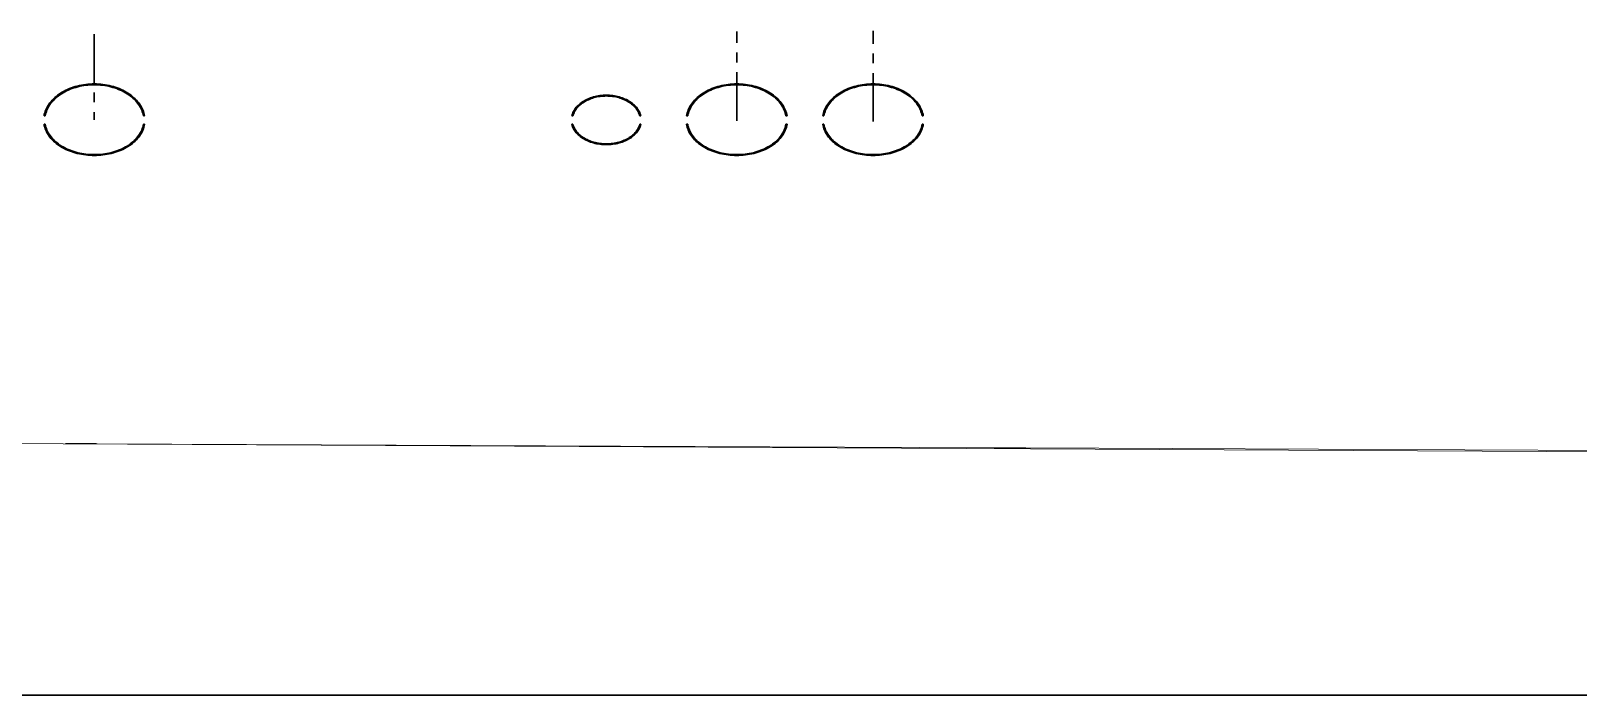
# Model space of a CAD drawing. Header units: millimetres. Extents: x -379292 to 1221486, y 92049 to 447512.
# Drawn here: x -117360.2 to -116962.9, y 275452.5 to 275623.1 of the extents above; entities that cross this region are included whole.
import ezdxf

# ---------------------------------------------------------------- set-up
doc = ezdxf.new("R2010")
doc.units = ezdxf.units.MM
doc.linetypes.add('CENTER', pattern=[2, 1.25, -0.25, 0.25, -0.25])
for name, color, linetype, lineweight in [('_Systemair', 3, 'Continuous', 30), ('_Systemair Ventilation Equipments', 7, 'Continuous', 30), ('Aironn-DEF', 7, 'Continuous', 0), ('Aironn-THF', 7, 'Continuous', 0)]:
    doc.layers.add(name, color=color, linetype=linetype, lineweight=lineweight)
doc.layers.add('AIRONN ZONLAMA', color=4, linetype='Continuous')

# ---------------------------------------------------------------- blocks, each defined once
blk = doc.blocks.new('AXC 1000 L')
at = {"layer": '_Systemair Ventilation Equipments', "color": 2, "linetype": 'CENTER'}
for p, q in [((10022.364, 3644.543), (10022.364, 3646.874)), ((10025.864, 3644.567), (10025.864, 3646.863)), ((10042.364, 3646.79), (10042.364, 3644.592))]:
    blk.add_line(p, q, dxfattribs=at)
at = {"layer": '_Systemair Ventilation Equipments', "color": 7, "linetype": 'Continuous'}
for p, q in [((10021.313, 3645.127), (10021.347, 3645.159)), ((10021.347, 3645.159), (10021.383, 3645.19)), ((10021.406, 3645.177), (10021.372, 3645.147)), ((10021.383, 3645.19), (10021.42, 3645.22)), ((10021.443, 3645.206), (10021.406, 3645.177)), ((10021.42, 3645.22), (10021.459, 3645.248)), ((10021.481, 3645.234), (10021.443, 3645.206)), ((10021.459, 3645.248), (10021.5, 3645.276)), ((10021.521, 3645.26), (10021.481, 3645.234)), ((10021.5, 3645.276), (10021.542, 3645.301)), ((10021.562, 3645.286), (10021.521, 3645.26)), ((10021.542, 3645.301), (10021.585, 3645.326)), ((10021.605, 3645.31), (10021.562, 3645.286)), ((10021.585, 3645.326), (10021.631, 3645.35)), ((10021.649, 3645.332), (10021.605, 3645.31)), ((10021.631, 3645.35), (10021.678, 3645.372)), ((10021.694, 3645.353), (10021.649, 3645.332)), ((10021.678, 3645.372), (10021.726, 3645.392)), ((10021.741, 3645.373), (10021.694, 3645.353)), ((10021.726, 3645.392), (10021.775, 3645.411)), ((10021.788, 3645.392), (10021.741, 3645.373)), ((10021.775, 3645.411), (10021.825, 3645.429)), ((10021.837, 3645.409), (10021.788, 3645.392)), ((10021.825, 3645.429), (10021.875, 3645.444)), ((10021.887, 3645.424), (10021.837, 3645.409)), ((10021.875, 3645.444), (10021.927, 3645.459)), ((10021.938, 3645.438), (10021.887, 3645.424)), ((10021.927, 3645.459), (10021.98, 3645.471)), ((10021.99, 3645.451), (10021.938, 3645.438)), ((10021.98, 3645.471), (10022.033, 3645.482)), ((10022.042, 3645.462), (10021.99, 3645.451)), ((10022.033, 3645.482), (10022.087, 3645.492)), ((10022.095, 3645.471), (10022.042, 3645.462)), ((10022.087, 3645.492), (10022.142, 3645.5)), ((10022.148, 3645.478), (10022.095, 3645.471)), ((10022.142, 3645.5), (10022.197, 3645.506)), ((10022.202, 3645.484), (10022.148, 3645.478)), ((10022.197, 3645.506), (10022.253, 3645.51)), ((10022.256, 3645.488), (10022.202, 3645.484)), ((10022.253, 3645.51), (10022.308, 3645.513)), ((10022.31, 3645.491), (10022.256, 3645.488)), ((10022.308, 3645.513), (10022.364, 3645.513)), ((10022.364, 3645.492), (10022.31, 3645.491)), ((10022.364, 3645.513), (10022.419, 3645.513)), ((10022.418, 3645.491), (10022.364, 3645.492)), ((10022.472, 3645.488), (10022.418, 3645.491)), ((10022.419, 3645.513), (10022.475, 3645.51)), ((10022.527, 3645.484), (10022.472, 3645.488)), ((10022.475, 3645.51), (10022.53, 3645.506)), ((10022.58, 3645.478), (10022.527, 3645.484)), ((10022.53, 3645.506), (10022.585, 3645.5)), ((10022.634, 3645.471), (10022.58, 3645.478)), ((10022.585, 3645.5), (10022.64, 3645.492)), ((10022.687, 3645.461), (10022.634, 3645.471)), ((10022.64, 3645.492), (10022.694, 3645.483)), ((10022.739, 3645.451), (10022.687, 3645.461)), ((10022.694, 3645.483), (10022.748, 3645.471)), ((10022.79, 3645.438), (10022.739, 3645.451)), ((10022.748, 3645.471), (10022.8, 3645.459)), ((10022.841, 3645.424), (10022.79, 3645.438)), ((10022.8, 3645.459), (10022.852, 3645.444)), ((10022.89, 3645.409), (10022.841, 3645.424)), ((10022.852, 3645.444), (10022.904, 3645.428)), ((10022.939, 3645.392), (10022.89, 3645.409)), ((10022.904, 3645.428), (10022.954, 3645.411)), ((10022.987, 3645.374), (10022.939, 3645.392)), ((10022.954, 3645.411), (10023.003, 3645.392)), ((10023.034, 3645.354), (10022.987, 3645.374)), ((10023.003, 3645.392), (10023.051, 3645.371)), ((10023.079, 3645.332), (10023.034, 3645.354)), ((10023.051, 3645.371), (10023.097, 3645.35)), ((10023.123, 3645.309), (10023.079, 3645.332)), ((10023.097, 3645.35), (10023.142, 3645.326)), ((10023.166, 3645.285), (10023.123, 3645.309)), ((10023.142, 3645.326), (10023.186, 3645.302)), ((10023.207, 3645.26), (10023.166, 3645.285)), ((10023.186, 3645.302), (10023.228, 3645.276)), ((10023.247, 3645.234), (10023.207, 3645.26)), ((10023.228, 3645.276), (10023.269, 3645.248)), ((10023.285, 3645.206), (10023.247, 3645.234)), ((10023.269, 3645.248), (10023.308, 3645.22)), ((10023.321, 3645.177), (10023.285, 3645.206)), ((10023.308, 3645.22), (10023.345, 3645.19)), ((10023.356, 3645.147), (10023.321, 3645.177)), ((10023.345, 3645.19), (10023.381, 3645.16)), ((10023.381, 3645.16), (10023.414, 3645.128)), ((10024.813, 3645.127), (10024.847, 3645.159)), ((10024.847, 3645.159), (10024.883, 3645.19)), ((10024.906, 3645.177), (10024.872, 3645.147)), ((10024.883, 3645.19), (10024.92, 3645.22)), ((10024.943, 3645.206), (10024.906, 3645.177)), ((10024.92, 3645.22), (10024.959, 3645.248)), ((10024.981, 3645.234), (10024.943, 3645.206)), ((10024.959, 3645.248), (10025, 3645.276)), ((10025.021, 3645.26), (10024.981, 3645.234)), ((10025, 3645.276), (10025.042, 3645.301)), ((10025.062, 3645.286), (10025.021, 3645.26)), ((10025.042, 3645.301), (10025.085, 3645.326)), ((10025.105, 3645.31), (10025.062, 3645.286)), ((10025.085, 3645.326), (10025.131, 3645.35)), ((10025.149, 3645.332), (10025.105, 3645.31)), ((10025.131, 3645.35), (10025.178, 3645.372)), ((10025.194, 3645.353), (10025.149, 3645.332)), ((10025.178, 3645.372), (10025.226, 3645.392)), ((10025.241, 3645.373), (10025.194, 3645.353)), ((10025.226, 3645.392), (10025.275, 3645.411)), ((10025.288, 3645.392), (10025.241, 3645.373)), ((10025.275, 3645.411), (10025.325, 3645.429)), ((10025.337, 3645.409), (10025.288, 3645.392)), ((10025.325, 3645.429), (10025.375, 3645.444)), ((10025.387, 3645.424), (10025.337, 3645.409)), ((10025.375, 3645.444), (10025.427, 3645.459)), ((10025.438, 3645.438), (10025.387, 3645.424)), ((10025.427, 3645.459), (10025.48, 3645.471)), ((10025.49, 3645.451), (10025.438, 3645.438)), ((10025.48, 3645.471), (10025.533, 3645.482)), ((10025.542, 3645.462), (10025.49, 3645.451)), ((10025.533, 3645.482), (10025.587, 3645.492)), ((10025.595, 3645.471), (10025.542, 3645.462)), ((10025.587, 3645.492), (10025.642, 3645.5)), ((10025.648, 3645.478), (10025.595, 3645.471)), ((10025.642, 3645.5), (10025.697, 3645.506)), ((10025.702, 3645.484), (10025.648, 3645.478)), ((10025.697, 3645.506), (10025.753, 3645.51)), ((10025.756, 3645.488), (10025.702, 3645.484)), ((10025.753, 3645.51), (10025.808, 3645.513)), ((10025.81, 3645.491), (10025.756, 3645.488)), ((10025.808, 3645.513), (10025.864, 3645.513)), ((10025.864, 3645.492), (10025.81, 3645.491)), ((10025.864, 3645.513), (10025.919, 3645.513)), ((10025.918, 3645.491), (10025.864, 3645.492)), ((10025.972, 3645.488), (10025.918, 3645.491)), ((10025.919, 3645.513), (10025.975, 3645.51)), ((10026.027, 3645.484), (10025.972, 3645.488)), ((10025.975, 3645.51), (10026.03, 3645.506)), ((10026.08, 3645.478), (10026.027, 3645.484)), ((10026.03, 3645.506), (10026.085, 3645.5)), ((10026.134, 3645.471), (10026.08, 3645.478)), ((10026.085, 3645.5), (10026.14, 3645.492)), ((10026.187, 3645.461), (10026.134, 3645.471)), ((10026.14, 3645.492), (10026.194, 3645.483)), ((10026.239, 3645.451), (10026.187, 3645.461)), ((10026.194, 3645.483), (10026.248, 3645.471)), ((10026.29, 3645.438), (10026.239, 3645.451)), ((10026.248, 3645.471), (10026.3, 3645.459)), ((10026.341, 3645.424), (10026.29, 3645.438)), ((10026.3, 3645.459), (10026.352, 3645.444)), ((10026.39, 3645.409), (10026.341, 3645.424)), ((10026.352, 3645.444), (10026.404, 3645.428)), ((10026.439, 3645.392), (10026.39, 3645.409)), ((10026.404, 3645.428), (10026.454, 3645.411)), ((10026.487, 3645.374), (10026.439, 3645.392)), ((10026.454, 3645.411), (10026.503, 3645.392)), ((10026.534, 3645.354), (10026.487, 3645.374)), ((10026.503, 3645.392), (10026.551, 3645.371)), ((10026.579, 3645.332), (10026.534, 3645.354)), ((10026.551, 3645.371), (10026.597, 3645.35)), ((10026.623, 3645.309), (10026.579, 3645.332)), ((10026.597, 3645.35), (10026.642, 3645.326)), ((10026.666, 3645.285), (10026.623, 3645.309)), ((10026.642, 3645.326), (10026.686, 3645.302)), ((10026.707, 3645.26), (10026.666, 3645.285)), ((10026.686, 3645.302), (10026.728, 3645.276)), ((10026.747, 3645.234), (10026.707, 3645.26)), ((10026.728, 3645.276), (10026.769, 3645.248)), ((10026.785, 3645.206), (10026.747, 3645.234)), ((10026.769, 3645.248), (10026.808, 3645.22)), ((10026.821, 3645.177), (10026.785, 3645.206)), ((10026.808, 3645.22), (10026.845, 3645.19)), ((10026.856, 3645.147), (10026.821, 3645.177)), ((10026.845, 3645.19), (10026.881, 3645.16)), ((10026.881, 3645.16), (10026.914, 3645.128)), ((10028.771, 3645.141), (10028.808, 3645.155)), ((10028.808, 3645.155), (10028.846, 3645.168)), ((10028.846, 3645.168), (10028.885, 3645.18)), ((10028.896, 3645.16), (10028.858, 3645.148)), ((10028.885, 3645.18), (10028.924, 3645.19)), ((10028.934, 3645.17), (10028.896, 3645.16)), ((10028.924, 3645.19), (10028.964, 3645.199)), ((10028.973, 3645.178), (10028.934, 3645.17)), ((10028.964, 3645.199), (10029.005, 3645.207)), ((10029.013, 3645.186), (10028.973, 3645.178)), ((10029.005, 3645.207), (10029.046, 3645.213)), ((10029.052, 3645.192), (10029.013, 3645.186)), ((10029.046, 3645.213), (10029.088, 3645.218)), ((10029.092, 3645.197), (10029.052, 3645.192)), ((10029.088, 3645.218), (10029.13, 3645.222)), ((10029.133, 3645.2), (10029.092, 3645.197)), ((10029.13, 3645.222), (10029.172, 3645.224)), ((10029.173, 3645.202), (10029.133, 3645.2)), ((10029.172, 3645.224), (10029.214, 3645.224)), ((10029.214, 3645.203), (10029.173, 3645.202)), ((10029.214, 3645.224), (10029.256, 3645.224)), ((10029.255, 3645.202), (10029.214, 3645.203)), ((10029.295, 3645.2), (10029.255, 3645.202)), ((10029.256, 3645.224), (10029.298, 3645.222)), ((10029.336, 3645.197), (10029.295, 3645.2)), ((10029.298, 3645.222), (10029.34, 3645.218)), ((10029.376, 3645.192), (10029.336, 3645.197)), ((10029.34, 3645.218), (10029.382, 3645.213)), ((10029.416, 3645.186), (10029.376, 3645.192)), ((10029.382, 3645.213), (10029.423, 3645.207)), ((10029.455, 3645.178), (10029.416, 3645.186)), ((10029.423, 3645.207), (10029.464, 3645.199)), ((10029.494, 3645.17), (10029.455, 3645.178)), ((10029.464, 3645.199), (10029.504, 3645.19)), ((10029.532, 3645.16), (10029.494, 3645.17)), ((10029.504, 3645.19), (10029.544, 3645.179)), ((10029.569, 3645.148), (10029.532, 3645.16)), ((10029.544, 3645.179), (10029.583, 3645.168)), ((10029.583, 3645.168), (10029.621, 3645.154)), ((10029.621, 3645.154), (10029.658, 3645.14)), ((10041.313, 3645.127), (10041.347, 3645.159)), ((10041.347, 3645.159), (10041.383, 3645.19)), ((10041.406, 3645.177), (10041.372, 3645.147)), ((10041.383, 3645.19), (10041.42, 3645.22)), ((10041.443, 3645.206), (10041.406, 3645.177)), ((10041.42, 3645.22), (10041.459, 3645.248)), ((10041.481, 3645.234), (10041.443, 3645.206)), ((10041.459, 3645.248), (10041.5, 3645.276)), ((10041.521, 3645.26), (10041.481, 3645.234)), ((10041.5, 3645.276), (10041.542, 3645.301)), ((10041.562, 3645.286), (10041.521, 3645.26)), ((10041.542, 3645.301), (10041.585, 3645.326)), ((10041.605, 3645.31), (10041.562, 3645.286)), ((10041.585, 3645.326), (10041.631, 3645.35)), ((10041.649, 3645.332), (10041.605, 3645.31)), ((10041.631, 3645.35), (10041.678, 3645.372)), ((10041.694, 3645.353), (10041.649, 3645.332)), ((10041.678, 3645.372), (10041.726, 3645.392)), ((10041.741, 3645.373), (10041.694, 3645.353)), ((10041.726, 3645.392), (10041.775, 3645.411)), ((10041.788, 3645.392), (10041.741, 3645.373)), ((10041.775, 3645.411), (10041.825, 3645.429)), ((10041.837, 3645.409), (10041.788, 3645.392)), ((10041.825, 3645.429), (10041.875, 3645.444)), ((10041.887, 3645.424), (10041.837, 3645.409)), ((10041.875, 3645.444), (10041.927, 3645.459)), ((10041.938, 3645.438), (10041.887, 3645.424)), ((10041.927, 3645.459), (10041.98, 3645.471)), ((10041.99, 3645.451), (10041.938, 3645.438)), ((10041.98, 3645.471), (10042.033, 3645.482)), ((10042.042, 3645.462), (10041.99, 3645.451)), ((10042.033, 3645.482), (10042.087, 3645.492)), ((10042.095, 3645.471), (10042.042, 3645.462)), ((10042.087, 3645.492), (10042.142, 3645.5)), ((10042.148, 3645.478), (10042.095, 3645.471)), ((10042.142, 3645.5), (10042.197, 3645.506)), ((10042.202, 3645.484), (10042.148, 3645.478)), ((10042.197, 3645.506), (10042.253, 3645.51)), ((10042.256, 3645.488), (10042.202, 3645.484)), ((10042.253, 3645.51), (10042.308, 3645.513)), ((10042.31, 3645.491), (10042.256, 3645.488)), ((10042.308, 3645.513), (10042.364, 3645.513)), ((10042.364, 3645.492), (10042.31, 3645.491)), ((10042.364, 3645.513), (10042.419, 3645.513)), ((10042.418, 3645.491), (10042.364, 3645.492)), ((10042.472, 3645.488), (10042.418, 3645.491)), ((10042.419, 3645.513), (10042.475, 3645.51)), ((10042.527, 3645.484), (10042.472, 3645.488)), ((10042.475, 3645.51), (10042.53, 3645.506)), ((10042.58, 3645.478), (10042.527, 3645.484)), ((10042.53, 3645.506), (10042.585, 3645.5)), ((10042.634, 3645.471), (10042.58, 3645.478)), ((10042.585, 3645.5), (10042.64, 3645.492)), ((10042.687, 3645.461), (10042.634, 3645.471)), ((10042.64, 3645.492), (10042.694, 3645.483)), ((10042.739, 3645.451), (10042.687, 3645.461)), ((10042.694, 3645.483), (10042.748, 3645.471)), ((10042.79, 3645.438), (10042.739, 3645.451)), ((10042.748, 3645.471), (10042.8, 3645.459)), ((10042.841, 3645.424), (10042.79, 3645.438)), ((10042.8, 3645.459), (10042.852, 3645.444)), ((10042.89, 3645.409), (10042.841, 3645.424)), ((10042.852, 3645.444), (10042.904, 3645.428)), ((10042.939, 3645.392), (10042.89, 3645.409)), ((10042.904, 3645.428), (10042.954, 3645.411)), ((10042.987, 3645.374), (10042.939, 3645.392)), ((10042.954, 3645.411), (10043.003, 3645.392)), ((10043.034, 3645.354), (10042.987, 3645.374)), ((10043.003, 3645.392), (10043.051, 3645.371)), ((10043.079, 3645.332), (10043.034, 3645.354)), ((10043.051, 3645.371), (10043.097, 3645.35)), ((10043.123, 3645.309), (10043.079, 3645.332)), ((10043.097, 3645.35), (10043.142, 3645.326)), ((10043.166, 3645.285), (10043.123, 3645.309)), ((10043.142, 3645.326), (10043.186, 3645.302)), ((10043.207, 3645.26), (10043.166, 3645.285)), ((10043.186, 3645.302), (10043.228, 3645.276)), ((10043.247, 3645.234), (10043.207, 3645.26)), ((10043.228, 3645.276), (10043.269, 3645.248)), ((10043.285, 3645.206), (10043.247, 3645.234)), ((10043.269, 3645.248), (10043.308, 3645.22)), ((10043.321, 3645.177), (10043.285, 3645.206)), ((10043.308, 3645.22), (10043.345, 3645.19)), ((10043.356, 3645.147), (10043.321, 3645.177)), ((10043.345, 3645.19), (10043.381, 3645.16)), ((10043.381, 3645.16), (10043.414, 3645.128)), ((10021.08, 3644.728), (10021.09, 3644.767)), ((10021.09, 3644.767), (10021.102, 3644.805)), ((10021.102, 3644.805), (10021.117, 3644.843)), ((10021.103, 3644.806), (10021.103, 3644.689)), ((10021.12, 3644.765), (10021.11, 3644.727)), ((10021.117, 3644.843), (10021.134, 3644.881)), ((10021.133, 3644.803), (10021.12, 3644.765)), ((10021.147, 3644.84), (10021.133, 3644.803)), ((10021.134, 3644.881), (10021.153, 3644.919)), ((10021.164, 3644.877), (10021.147, 3644.84)), ((10021.153, 3644.919), (10021.174, 3644.955)), ((10021.182, 3644.913), (10021.164, 3644.877)), ((10021.174, 3644.955), (10021.198, 3644.991)), ((10021.203, 3644.949), (10021.182, 3644.913)), ((10021.198, 3644.991), (10021.223, 3645.026)), ((10021.227, 3644.984), (10021.203, 3644.949)), ((10021.223, 3645.026), (10021.251, 3645.061)), ((10021.252, 3645.019), (10021.227, 3644.984)), ((10021.251, 3645.061), (10021.281, 3645.095)), ((10021.279, 3645.052), (10021.252, 3645.019)), ((10021.308, 3645.085), (10021.279, 3645.052)), ((10021.281, 3645.095), (10021.313, 3645.127)), ((10021.339, 3645.117), (10021.308, 3645.085)), ((10021.372, 3645.147), (10021.339, 3645.117)), ((10023.389, 3645.116), (10023.356, 3645.147)), ((10023.421, 3645.084), (10023.389, 3645.116)), ((10023.414, 3645.128), (10023.446, 3645.096)), ((10023.45, 3645.051), (10023.421, 3645.084)), ((10023.446, 3645.096), (10023.476, 3645.062)), ((10023.477, 3645.018), (10023.45, 3645.051)), ((10023.476, 3645.062), (10023.503, 3645.028)), ((10023.502, 3644.983), (10023.477, 3645.018)), ((10023.525, 3644.948), (10023.502, 3644.983)), ((10023.503, 3645.028), (10023.529, 3644.992)), ((10023.546, 3644.913), (10023.525, 3644.948)), ((10023.529, 3644.992), (10023.553, 3644.956)), ((10023.565, 3644.876), (10023.546, 3644.913)), ((10023.553, 3644.956), (10023.574, 3644.919)), ((10023.581, 3644.839), (10023.565, 3644.876)), ((10023.574, 3644.919), (10023.594, 3644.882)), ((10023.596, 3644.802), (10023.581, 3644.839)), ((10023.594, 3644.882), (10023.611, 3644.844)), ((10023.608, 3644.765), (10023.596, 3644.802)), ((10023.617, 3644.727), (10023.608, 3644.765)), ((10023.611, 3644.844), (10023.625, 3644.806)), ((10023.625, 3644.689), (10023.625, 3644.806)), ((10023.625, 3644.806), (10023.638, 3644.767)), ((10023.638, 3644.767), (10023.648, 3644.728)), ((10024.58, 3644.728), (10024.59, 3644.767)), ((10024.59, 3644.767), (10024.602, 3644.805)), ((10024.602, 3644.805), (10024.617, 3644.843)), ((10024.603, 3644.806), (10024.603, 3644.689)), ((10024.62, 3644.765), (10024.61, 3644.727)), ((10024.617, 3644.843), (10024.634, 3644.881)), ((10024.633, 3644.803), (10024.62, 3644.765)), ((10024.647, 3644.84), (10024.633, 3644.803)), ((10024.634, 3644.881), (10024.653, 3644.919)), ((10024.664, 3644.877), (10024.647, 3644.84)), ((10024.653, 3644.919), (10024.674, 3644.955)), ((10024.682, 3644.913), (10024.664, 3644.877)), ((10024.674, 3644.955), (10024.698, 3644.991)), ((10024.703, 3644.949), (10024.682, 3644.913)), ((10024.698, 3644.991), (10024.723, 3645.026)), ((10024.727, 3644.984), (10024.703, 3644.949)), ((10024.723, 3645.026), (10024.751, 3645.061)), ((10024.752, 3645.019), (10024.727, 3644.984)), ((10024.751, 3645.061), (10024.781, 3645.095)), ((10024.779, 3645.052), (10024.752, 3645.019)), ((10024.808, 3645.085), (10024.779, 3645.052)), ((10024.781, 3645.095), (10024.813, 3645.127)), ((10024.839, 3645.117), (10024.808, 3645.085)), ((10024.872, 3645.147), (10024.839, 3645.117)), ((10026.889, 3645.116), (10026.856, 3645.147)), ((10026.921, 3645.084), (10026.889, 3645.116)), ((10026.914, 3645.128), (10026.946, 3645.096)), ((10026.95, 3645.051), (10026.921, 3645.084)), ((10026.946, 3645.096), (10026.976, 3645.062)), ((10026.977, 3645.018), (10026.95, 3645.051)), ((10026.976, 3645.062), (10027.003, 3645.028)), ((10027.002, 3644.983), (10026.977, 3645.018)), ((10027.025, 3644.948), (10027.002, 3644.983)), ((10027.003, 3645.028), (10027.029, 3644.992)), ((10027.046, 3644.913), (10027.025, 3644.948)), ((10027.029, 3644.992), (10027.053, 3644.956)), ((10027.065, 3644.876), (10027.046, 3644.913)), ((10027.053, 3644.956), (10027.074, 3644.919)), ((10027.081, 3644.839), (10027.065, 3644.876)), ((10027.074, 3644.919), (10027.094, 3644.882)), ((10027.096, 3644.802), (10027.081, 3644.839)), ((10027.094, 3644.882), (10027.111, 3644.844)), ((10027.108, 3644.765), (10027.096, 3644.802)), ((10027.117, 3644.727), (10027.108, 3644.765)), ((10027.111, 3644.844), (10027.125, 3644.806)), ((10027.125, 3644.689), (10027.125, 3644.806)), ((10027.125, 3644.806), (10027.138, 3644.767)), ((10027.138, 3644.767), (10027.148, 3644.728)), ((10028.344, 3644.747), (10028.356, 3644.776)), ((10028.356, 3644.776), (10028.37, 3644.804)), ((10028.357, 3644.777), (10028.357, 3644.689)), ((10028.37, 3644.804), (10028.385, 3644.832)), ((10028.386, 3644.773), (10028.375, 3644.745)), ((10028.385, 3644.832), (10028.403, 3644.859)), ((10028.4, 3644.8), (10028.386, 3644.773)), ((10028.415, 3644.827), (10028.4, 3644.8)), ((10028.403, 3644.859), (10028.422, 3644.886)), ((10028.432, 3644.853), (10028.415, 3644.827)), ((10028.422, 3644.886), (10028.443, 3644.912)), ((10028.45, 3644.878), (10028.432, 3644.853)), ((10028.443, 3644.912), (10028.466, 3644.938)), ((10028.471, 3644.903), (10028.45, 3644.878)), ((10028.466, 3644.938), (10028.49, 3644.963)), ((10028.492, 3644.928), (10028.471, 3644.903)), ((10028.49, 3644.963), (10028.516, 3644.986)), ((10028.516, 3644.951), (10028.492, 3644.928)), ((10028.516, 3644.986), (10028.543, 3645.009)), ((10028.54, 3644.974), (10028.516, 3644.951)), ((10028.567, 3644.996), (10028.54, 3644.974)), ((10028.543, 3645.009), (10028.572, 3645.031)), ((10028.594, 3645.017), (10028.567, 3644.996)), ((10028.572, 3645.031), (10028.602, 3645.052)), ((10028.623, 3645.037), (10028.594, 3645.017)), ((10028.602, 3645.052), (10028.633, 3645.072)), ((10028.654, 3645.056), (10028.623, 3645.037)), ((10028.633, 3645.072), (10028.666, 3645.091)), ((10028.685, 3645.074), (10028.654, 3645.056)), ((10028.666, 3645.091), (10028.7, 3645.109)), ((10028.718, 3645.091), (10028.685, 3645.074)), ((10028.7, 3645.109), (10028.735, 3645.125)), ((10028.751, 3645.107), (10028.718, 3645.091)), ((10028.735, 3645.125), (10028.771, 3645.141)), ((10028.786, 3645.122), (10028.751, 3645.107)), ((10028.822, 3645.136), (10028.786, 3645.122)), ((10028.858, 3645.148), (10028.822, 3645.136)), ((10029.605, 3645.136), (10029.569, 3645.148)), ((10029.641, 3645.122), (10029.605, 3645.136)), ((10029.675, 3645.108), (10029.641, 3645.122)), ((10029.658, 3645.14), (10029.694, 3645.125)), ((10029.709, 3645.092), (10029.675, 3645.108)), ((10029.694, 3645.125), (10029.729, 3645.108)), ((10029.742, 3645.075), (10029.709, 3645.092)), ((10029.729, 3645.108), (10029.762, 3645.09)), ((10029.774, 3645.056), (10029.742, 3645.075)), ((10029.762, 3645.09), (10029.795, 3645.072)), ((10029.804, 3645.037), (10029.774, 3645.056)), ((10029.795, 3645.072), (10029.827, 3645.051)), ((10029.833, 3645.017), (10029.804, 3645.037)), ((10029.827, 3645.051), (10029.857, 3645.03)), ((10029.86, 3644.996), (10029.833, 3645.017)), ((10029.857, 3645.03), (10029.885, 3645.009)), ((10029.887, 3644.974), (10029.86, 3644.996)), ((10029.885, 3645.009), (10029.913, 3644.986)), ((10029.912, 3644.952), (10029.887, 3644.974)), ((10029.935, 3644.928), (10029.912, 3644.952)), ((10029.913, 3644.986), (10029.938, 3644.962)), ((10029.957, 3644.903), (10029.935, 3644.928)), ((10029.938, 3644.962), (10029.962, 3644.938)), ((10029.978, 3644.878), (10029.957, 3644.903)), ((10029.962, 3644.938), (10029.985, 3644.912)), ((10029.996, 3644.853), (10029.978, 3644.878)), ((10029.985, 3644.912), (10030.006, 3644.886)), ((10030.013, 3644.826), (10029.996, 3644.853)), ((10030.006, 3644.886), (10030.025, 3644.86)), ((10030.028, 3644.8), (10030.013, 3644.826)), ((10030.025, 3644.86), (10030.042, 3644.832)), ((10030.042, 3644.772), (10030.028, 3644.8)), ((10030.042, 3644.832), (10030.058, 3644.804)), ((10030.053, 3644.745), (10030.042, 3644.772)), ((10030.058, 3644.804), (10030.071, 3644.776)), ((10030.071, 3644.689), (10030.071, 3644.777)), ((10030.071, 3644.776), (10030.083, 3644.747)), ((10041.08, 3644.728), (10041.09, 3644.767)), ((10041.09, 3644.767), (10041.102, 3644.805)), ((10041.102, 3644.805), (10041.117, 3644.843)), ((10041.103, 3644.806), (10041.103, 3644.689)), ((10041.12, 3644.765), (10041.11, 3644.727)), ((10041.117, 3644.843), (10041.134, 3644.881)), ((10041.133, 3644.803), (10041.12, 3644.765)), ((10041.147, 3644.84), (10041.133, 3644.803)), ((10041.134, 3644.881), (10041.153, 3644.919)), ((10041.164, 3644.877), (10041.147, 3644.84)), ((10041.153, 3644.919), (10041.174, 3644.955)), ((10041.182, 3644.913), (10041.164, 3644.877)), ((10041.174, 3644.955), (10041.198, 3644.991)), ((10041.203, 3644.949), (10041.182, 3644.913)), ((10041.198, 3644.991), (10041.223, 3645.026)), ((10041.227, 3644.984), (10041.203, 3644.949)), ((10041.223, 3645.026), (10041.251, 3645.061)), ((10041.252, 3645.019), (10041.227, 3644.984)), ((10041.251, 3645.061), (10041.281, 3645.095)), ((10041.279, 3645.052), (10041.252, 3645.019)), ((10041.308, 3645.085), (10041.279, 3645.052)), ((10041.281, 3645.095), (10041.313, 3645.127)), ((10041.339, 3645.117), (10041.308, 3645.085)), ((10041.372, 3645.147), (10041.339, 3645.117)), ((10043.389, 3645.116), (10043.356, 3645.147)), ((10043.421, 3645.084), (10043.389, 3645.116)), ((10043.414, 3645.128), (10043.446, 3645.096)), ((10043.45, 3645.051), (10043.421, 3645.084)), ((10043.446, 3645.096), (10043.476, 3645.062)), ((10043.477, 3645.018), (10043.45, 3645.051)), ((10043.476, 3645.062), (10043.503, 3645.028)), ((10043.502, 3644.983), (10043.477, 3645.018)), ((10043.525, 3644.948), (10043.502, 3644.983)), ((10043.503, 3645.028), (10043.529, 3644.992)), ((10043.546, 3644.913), (10043.525, 3644.948)), ((10043.529, 3644.992), (10043.553, 3644.956)), ((10043.565, 3644.876), (10043.546, 3644.913)), ((10043.553, 3644.956), (10043.574, 3644.919)), ((10043.581, 3644.839), (10043.565, 3644.876)), ((10043.574, 3644.919), (10043.594, 3644.882)), ((10043.596, 3644.802), (10043.581, 3644.839)), ((10043.594, 3644.882), (10043.611, 3644.844)), ((10043.608, 3644.765), (10043.596, 3644.802)), ((10043.617, 3644.727), (10043.608, 3644.765)), ((10043.611, 3644.844), (10043.625, 3644.806)), ((10043.625, 3644.689), (10043.625, 3644.806)), ((10043.625, 3644.806), (10043.638, 3644.767)), ((10043.638, 3644.767), (10043.648, 3644.728)), ((10021.073, 3644.689), (10021.08, 3644.728)), ((10021.103, 3644.689), (10021.073, 3644.689)), ((10021.073, 3644.476), (10021.103, 3644.476)), ((10021.08, 3644.437), (10021.073, 3644.476)), ((10021.09, 3644.398), (10021.08, 3644.437)), ((10021.103, 3644.36), (10021.09, 3644.398)), ((10021.11, 3644.727), (10021.103, 3644.689)), ((10021.103, 3644.476), (10021.11, 3644.439)), ((10021.117, 3644.323), (10021.103, 3644.36)), ((10021.11, 3644.439), (10021.12, 3644.401)), ((10021.12, 3644.401), (10021.132, 3644.364)), ((10021.132, 3644.364), (10021.147, 3644.327)), ((10023.581, 3644.326), (10023.595, 3644.363)), ((10023.595, 3644.363), (10023.607, 3644.4)), ((10023.607, 3644.4), (10023.617, 3644.438)), ((10023.625, 3644.361), (10023.611, 3644.323)), ((10023.625, 3644.689), (10023.617, 3644.727)), ((10023.617, 3644.438), (10023.625, 3644.476)), ((10023.655, 3644.689), (10023.625, 3644.689)), ((10023.625, 3644.476), (10023.655, 3644.476)), ((10023.638, 3644.399), (10023.625, 3644.361)), ((10023.648, 3644.438), (10023.638, 3644.399)), ((10023.648, 3644.728), (10023.655, 3644.689)), ((10023.655, 3644.476), (10023.648, 3644.438)), ((10024.573, 3644.689), (10024.58, 3644.728)), ((10024.603, 3644.689), (10024.573, 3644.689)), ((10024.573, 3644.476), (10024.603, 3644.476)), ((10024.58, 3644.437), (10024.573, 3644.476)), ((10024.59, 3644.398), (10024.58, 3644.437)), ((10024.603, 3644.36), (10024.59, 3644.398)), ((10024.61, 3644.727), (10024.603, 3644.689)), ((10024.603, 3644.476), (10024.61, 3644.439)), ((10024.617, 3644.323), (10024.603, 3644.36)), ((10024.61, 3644.439), (10024.62, 3644.401)), ((10024.62, 3644.401), (10024.632, 3644.364)), ((10024.632, 3644.364), (10024.647, 3644.327)), ((10027.081, 3644.326), (10027.095, 3644.363)), ((10027.095, 3644.363), (10027.107, 3644.4)), ((10027.107, 3644.4), (10027.117, 3644.438)), ((10027.125, 3644.361), (10027.111, 3644.323)), ((10027.125, 3644.689), (10027.117, 3644.727)), ((10027.117, 3644.438), (10027.125, 3644.476)), ((10027.155, 3644.689), (10027.125, 3644.689)), ((10027.125, 3644.476), (10027.155, 3644.476)), ((10027.138, 3644.399), (10027.125, 3644.361)), ((10027.148, 3644.438), (10027.138, 3644.399)), ((10027.148, 3644.728), (10027.155, 3644.689)), ((10027.155, 3644.476), (10027.148, 3644.438)), ((10028.327, 3644.689), (10028.335, 3644.718)), ((10028.357, 3644.689), (10028.327, 3644.689)), ((10028.327, 3644.476), (10028.357, 3644.476)), ((10028.335, 3644.447), (10028.327, 3644.476)), ((10028.335, 3644.718), (10028.344, 3644.747)), ((10028.345, 3644.418), (10028.335, 3644.447)), ((10028.356, 3644.39), (10028.345, 3644.418)), ((10028.37, 3644.362), (10028.356, 3644.39)), ((10028.365, 3644.717), (10028.357, 3644.689)), ((10028.357, 3644.476), (10028.365, 3644.448)), ((10028.375, 3644.745), (10028.365, 3644.717)), ((10028.365, 3644.448), (10028.375, 3644.421)), ((10028.386, 3644.334), (10028.37, 3644.362)), ((10028.375, 3644.421), (10028.386, 3644.393)), ((10028.386, 3644.393), (10028.4, 3644.366)), ((10028.4, 3644.366), (10028.415, 3644.34)), ((10030.013, 3644.34), (10030.028, 3644.366)), ((10030.028, 3644.366), (10030.041, 3644.393)), ((10030.041, 3644.393), (10030.053, 3644.42)), ((10030.058, 3644.362), (10030.042, 3644.335)), ((10030.063, 3644.717), (10030.053, 3644.745)), ((10030.053, 3644.42), (10030.063, 3644.448)), ((10030.072, 3644.39), (10030.058, 3644.362)), ((10030.071, 3644.689), (10030.063, 3644.717)), ((10030.063, 3644.448), (10030.071, 3644.476)), ((10030.101, 3644.689), (10030.071, 3644.689)), ((10030.071, 3644.476), (10030.101, 3644.476)), ((10030.083, 3644.418), (10030.072, 3644.39)), ((10030.083, 3644.747), (10030.093, 3644.718)), ((10030.093, 3644.447), (10030.083, 3644.418)), ((10030.093, 3644.718), (10030.101, 3644.689)), ((10030.101, 3644.476), (10030.093, 3644.447)), ((10041.073, 3644.689), (10041.08, 3644.728)), ((10041.103, 3644.689), (10041.073, 3644.689)), ((10041.073, 3644.476), (10041.103, 3644.476)), ((10041.08, 3644.437), (10041.073, 3644.476)), ((10041.09, 3644.398), (10041.08, 3644.437)), ((10041.103, 3644.36), (10041.09, 3644.398)), ((10041.11, 3644.727), (10041.103, 3644.689)), ((10041.103, 3644.476), (10041.11, 3644.439)), ((10041.117, 3644.323), (10041.103, 3644.36)), ((10041.11, 3644.439), (10041.12, 3644.401)), ((10041.12, 3644.401), (10041.132, 3644.364)), ((10041.132, 3644.364), (10041.147, 3644.327)), ((10043.581, 3644.326), (10043.595, 3644.363)), ((10043.595, 3644.363), (10043.607, 3644.4)), ((10043.607, 3644.4), (10043.617, 3644.438)), ((10043.625, 3644.361), (10043.611, 3644.323)), ((10043.625, 3644.689), (10043.617, 3644.727)), ((10043.617, 3644.438), (10043.625, 3644.476)), ((10043.655, 3644.689), (10043.625, 3644.689)), ((10043.625, 3644.476), (10043.655, 3644.476)), ((10043.638, 3644.399), (10043.625, 3644.361)), ((10043.648, 3644.438), (10043.638, 3644.399)), ((10043.648, 3644.728), (10043.655, 3644.689)), ((10043.655, 3644.476), (10043.648, 3644.438)), ((10021.134, 3644.285), (10021.117, 3644.323)), ((10021.153, 3644.249), (10021.134, 3644.285)), ((10021.147, 3644.327), (10021.163, 3644.291)), ((10021.175, 3644.213), (10021.153, 3644.249)), ((10021.163, 3644.291), (10021.182, 3644.255)), ((10021.199, 3644.177), (10021.175, 3644.213)), ((10021.182, 3644.255), (10021.203, 3644.22)), ((10021.224, 3644.143), (10021.199, 3644.177)), ((10021.203, 3644.22), (10021.226, 3644.186)), ((10021.252, 3644.109), (10021.224, 3644.143)), ((10021.226, 3644.186), (10021.251, 3644.152)), ((10021.251, 3644.152), (10021.278, 3644.12)), ((10021.282, 3644.077), (10021.252, 3644.109)), ((10021.278, 3644.12), (10021.307, 3644.088)), ((10021.313, 3644.045), (10021.282, 3644.077)), ((10021.307, 3644.088), (10021.339, 3644.056)), ((10021.347, 3644.014), (10021.313, 3644.045)), ((10021.339, 3644.056), (10021.372, 3644.026)), ((10021.382, 3643.985), (10021.347, 3644.014)), ((10021.372, 3644.026), (10021.407, 3643.997)), ((10021.42, 3643.956), (10021.382, 3643.985)), ((10021.407, 3643.997), (10021.443, 3643.969)), ((10021.443, 3643.969), (10021.481, 3643.942)), ((10023.247, 3643.943), (10023.285, 3643.969)), ((10023.285, 3643.969), (10023.322, 3643.997)), ((10023.345, 3643.984), (10023.308, 3643.956)), ((10023.322, 3643.997), (10023.356, 3644.026)), ((10023.381, 3644.014), (10023.345, 3643.984)), ((10023.356, 3644.026), (10023.389, 3644.056)), ((10023.415, 3644.045), (10023.381, 3644.014)), ((10023.389, 3644.056), (10023.42, 3644.087)), ((10023.447, 3644.077), (10023.415, 3644.045)), ((10023.42, 3644.087), (10023.449, 3644.119)), ((10023.477, 3644.11), (10023.447, 3644.077)), ((10023.449, 3644.119), (10023.476, 3644.151)), ((10023.476, 3644.151), (10023.501, 3644.185)), ((10023.504, 3644.144), (10023.477, 3644.11)), ((10023.501, 3644.185), (10023.524, 3644.219)), ((10023.53, 3644.178), (10023.504, 3644.144)), ((10023.524, 3644.219), (10023.546, 3644.255)), ((10023.553, 3644.213), (10023.53, 3644.178)), ((10023.546, 3644.255), (10023.564, 3644.29)), ((10023.575, 3644.249), (10023.553, 3644.213)), ((10023.564, 3644.29), (10023.581, 3644.326)), ((10023.594, 3644.286), (10023.575, 3644.249)), ((10023.611, 3644.323), (10023.594, 3644.286)), ((10024.634, 3644.285), (10024.617, 3644.323)), ((10024.653, 3644.249), (10024.634, 3644.285)), ((10024.647, 3644.327), (10024.663, 3644.291)), ((10024.675, 3644.213), (10024.653, 3644.249)), ((10024.663, 3644.291), (10024.682, 3644.255)), ((10024.699, 3644.177), (10024.675, 3644.213)), ((10024.682, 3644.255), (10024.703, 3644.22)), ((10024.724, 3644.143), (10024.699, 3644.177)), ((10024.703, 3644.22), (10024.726, 3644.186)), ((10024.752, 3644.109), (10024.724, 3644.143)), ((10024.726, 3644.186), (10024.751, 3644.152)), ((10024.751, 3644.152), (10024.778, 3644.12)), ((10024.782, 3644.077), (10024.752, 3644.109)), ((10024.778, 3644.12), (10024.807, 3644.088)), ((10024.813, 3644.045), (10024.782, 3644.077)), ((10024.807, 3644.088), (10024.839, 3644.056)), ((10024.847, 3644.014), (10024.813, 3644.045)), ((10024.839, 3644.056), (10024.872, 3644.026)), ((10024.882, 3643.985), (10024.847, 3644.014)), ((10024.872, 3644.026), (10024.907, 3643.997)), ((10024.92, 3643.956), (10024.882, 3643.985)), ((10024.907, 3643.997), (10024.943, 3643.969)), ((10024.943, 3643.969), (10024.981, 3643.942)), ((10026.747, 3643.943), (10026.785, 3643.969)), ((10026.785, 3643.969), (10026.822, 3643.997)), ((10026.845, 3643.984), (10026.808, 3643.956)), ((10026.822, 3643.997), (10026.856, 3644.026)), ((10026.881, 3644.014), (10026.845, 3643.984)), ((10026.856, 3644.026), (10026.889, 3644.056)), ((10026.915, 3644.045), (10026.881, 3644.014)), ((10026.889, 3644.056), (10026.92, 3644.087)), ((10026.947, 3644.077), (10026.915, 3644.045)), ((10026.92, 3644.087), (10026.949, 3644.119)), ((10026.977, 3644.11), (10026.947, 3644.077)), ((10026.949, 3644.119), (10026.976, 3644.151)), ((10026.976, 3644.151), (10027.001, 3644.185)), ((10027.004, 3644.144), (10026.977, 3644.11)), ((10027.001, 3644.185), (10027.024, 3644.219)), ((10027.03, 3644.178), (10027.004, 3644.144)), ((10027.024, 3644.219), (10027.046, 3644.255)), ((10027.053, 3644.213), (10027.03, 3644.178)), ((10027.046, 3644.255), (10027.064, 3644.29)), ((10027.075, 3644.249), (10027.053, 3644.213)), ((10027.064, 3644.29), (10027.081, 3644.326)), ((10027.094, 3644.286), (10027.075, 3644.249)), ((10027.111, 3644.323), (10027.094, 3644.286)), ((10028.403, 3644.307), (10028.386, 3644.334)), ((10028.422, 3644.281), (10028.403, 3644.307)), ((10028.415, 3644.34), (10028.432, 3644.314)), ((10028.443, 3644.256), (10028.422, 3644.281)), ((10028.432, 3644.314), (10028.45, 3644.289)), ((10028.465, 3644.231), (10028.443, 3644.256)), ((10028.45, 3644.289), (10028.471, 3644.264)), ((10028.489, 3644.207), (10028.465, 3644.231)), ((10028.471, 3644.264), (10028.493, 3644.24)), ((10028.515, 3644.184), (10028.489, 3644.207)), ((10028.493, 3644.24), (10028.516, 3644.217)), ((10028.542, 3644.162), (10028.515, 3644.184)), ((10028.516, 3644.217), (10028.541, 3644.194)), ((10028.541, 3644.194), (10028.568, 3644.173)), ((10028.57, 3644.14), (10028.542, 3644.162)), ((10028.568, 3644.173), (10028.595, 3644.152)), ((10028.6, 3644.12), (10028.57, 3644.14)), ((10028.595, 3644.152), (10028.624, 3644.133)), ((10028.632, 3644.1), (10028.6, 3644.12)), ((10028.624, 3644.133), (10028.654, 3644.114)), ((10028.665, 3644.082), (10028.632, 3644.1)), ((10028.654, 3644.114), (10028.686, 3644.097)), ((10028.698, 3644.064), (10028.665, 3644.082)), ((10028.686, 3644.097), (10028.719, 3644.08)), ((10028.733, 3644.048), (10028.698, 3644.064)), ((10028.719, 3644.08), (10028.752, 3644.065)), ((10028.769, 3644.033), (10028.733, 3644.048)), ((10028.752, 3644.065), (10028.787, 3644.05)), ((10028.806, 3644.019), (10028.769, 3644.033)), ((10028.787, 3644.05), (10028.823, 3644.037)), ((10028.845, 3644.007), (10028.806, 3644.019)), ((10028.823, 3644.037), (10028.859, 3644.025)), ((10028.884, 3643.995), (10028.845, 3644.007)), ((10028.859, 3644.025), (10028.896, 3644.014)), ((10028.923, 3643.985), (10028.884, 3643.995)), ((10028.896, 3644.014), (10028.934, 3644.005)), ((10028.964, 3643.976), (10028.923, 3643.985)), ((10028.934, 3644.005), (10028.973, 3643.996)), ((10029.005, 3643.969), (10028.964, 3643.976)), ((10028.973, 3643.996), (10029.012, 3643.989)), ((10029.046, 3643.963), (10029.005, 3643.969)), ((10029.012, 3643.989), (10029.052, 3643.983)), ((10029.087, 3643.958), (10029.046, 3643.963)), ((10029.052, 3643.983), (10029.092, 3643.978)), ((10029.092, 3643.978), (10029.133, 3643.975)), ((10029.133, 3643.975), (10029.173, 3643.973)), ((10029.173, 3643.973), (10029.214, 3643.972)), ((10029.214, 3643.972), (10029.255, 3643.973)), ((10029.255, 3643.973), (10029.295, 3643.975)), ((10029.295, 3643.975), (10029.336, 3643.978)), ((10029.336, 3643.978), (10029.376, 3643.983)), ((10029.382, 3643.963), (10029.34, 3643.958)), ((10029.376, 3643.983), (10029.415, 3643.989)), ((10029.423, 3643.969), (10029.382, 3643.963)), ((10029.415, 3643.989), (10029.455, 3643.996)), ((10029.464, 3643.976), (10029.423, 3643.969)), ((10029.455, 3643.996), (10029.493, 3644.005)), ((10029.504, 3643.985), (10029.464, 3643.976)), ((10029.493, 3644.005), (10029.532, 3644.014)), ((10029.543, 3643.995), (10029.504, 3643.985)), ((10029.532, 3644.014), (10029.569, 3644.025)), ((10029.582, 3644.006), (10029.543, 3643.995)), ((10029.569, 3644.025), (10029.606, 3644.037)), ((10029.62, 3644.019), (10029.582, 3644.006)), ((10029.606, 3644.037), (10029.642, 3644.051)), ((10029.657, 3644.033), (10029.62, 3644.019)), ((10029.642, 3644.051), (10029.677, 3644.065)), ((10029.693, 3644.048), (10029.657, 3644.033)), ((10029.677, 3644.065), (10029.71, 3644.081)), ((10029.728, 3644.064), (10029.693, 3644.048)), ((10029.71, 3644.081), (10029.743, 3644.097)), ((10029.762, 3644.081), (10029.728, 3644.064)), ((10029.743, 3644.097), (10029.774, 3644.115)), ((10029.795, 3644.1), (10029.762, 3644.081)), ((10029.774, 3644.115), (10029.805, 3644.134)), ((10029.826, 3644.119), (10029.795, 3644.1)), ((10029.805, 3644.134), (10029.834, 3644.153)), ((10029.856, 3644.139), (10029.826, 3644.119)), ((10029.834, 3644.153), (10029.861, 3644.174)), ((10029.885, 3644.161), (10029.856, 3644.139)), ((10029.861, 3644.174), (10029.888, 3644.195)), ((10029.912, 3644.183), (10029.885, 3644.161)), ((10029.888, 3644.195), (10029.912, 3644.217)), ((10029.912, 3644.217), (10029.936, 3644.24)), ((10029.938, 3644.207), (10029.912, 3644.183)), ((10029.936, 3644.24), (10029.957, 3644.264)), ((10029.963, 3644.231), (10029.938, 3644.207)), ((10029.957, 3644.264), (10029.977, 3644.289)), ((10029.985, 3644.256), (10029.963, 3644.231)), ((10029.977, 3644.289), (10029.996, 3644.314)), ((10030.006, 3644.282), (10029.985, 3644.256)), ((10029.996, 3644.314), (10030.013, 3644.34)), ((10030.025, 3644.308), (10030.006, 3644.282)), ((10030.042, 3644.335), (10030.025, 3644.308)), ((10041.134, 3644.285), (10041.117, 3644.323)), ((10041.153, 3644.249), (10041.134, 3644.285)), ((10041.147, 3644.327), (10041.163, 3644.291)), ((10041.175, 3644.213), (10041.153, 3644.249)), ((10041.163, 3644.291), (10041.182, 3644.255)), ((10041.199, 3644.177), (10041.175, 3644.213)), ((10041.182, 3644.255), (10041.203, 3644.22)), ((10041.224, 3644.143), (10041.199, 3644.177)), ((10041.203, 3644.22), (10041.226, 3644.186)), ((10041.252, 3644.109), (10041.224, 3644.143)), ((10041.226, 3644.186), (10041.251, 3644.152)), ((10041.251, 3644.152), (10041.278, 3644.12)), ((10041.282, 3644.077), (10041.252, 3644.109)), ((10041.278, 3644.12), (10041.307, 3644.088)), ((10041.313, 3644.045), (10041.282, 3644.077)), ((10041.307, 3644.088), (10041.339, 3644.056)), ((10041.347, 3644.014), (10041.313, 3644.045)), ((10041.339, 3644.056), (10041.372, 3644.026)), ((10041.382, 3643.985), (10041.347, 3644.014)), ((10041.372, 3644.026), (10041.407, 3643.997)), ((10041.42, 3643.956), (10041.382, 3643.985)), ((10041.407, 3643.997), (10041.443, 3643.969)), ((10041.443, 3643.969), (10041.481, 3643.942)), ((10043.247, 3643.943), (10043.285, 3643.969)), ((10043.285, 3643.969), (10043.322, 3643.997)), ((10043.345, 3643.984), (10043.308, 3643.956)), ((10043.322, 3643.997), (10043.356, 3644.026)), ((10043.381, 3644.014), (10043.345, 3643.984)), ((10043.356, 3644.026), (10043.389, 3644.056)), ((10043.415, 3644.045), (10043.381, 3644.014)), ((10043.389, 3644.056), (10043.42, 3644.087)), ((10043.447, 3644.077), (10043.415, 3644.045)), ((10043.42, 3644.087), (10043.449, 3644.119)), ((10043.477, 3644.11), (10043.447, 3644.077)), ((10043.449, 3644.119), (10043.476, 3644.151)), ((10043.476, 3644.151), (10043.501, 3644.185)), ((10043.504, 3644.144), (10043.477, 3644.11)), ((10043.501, 3644.185), (10043.524, 3644.219)), ((10043.53, 3644.178), (10043.504, 3644.144)), ((10043.524, 3644.219), (10043.546, 3644.255)), ((10043.553, 3644.213), (10043.53, 3644.178)), ((10043.546, 3644.255), (10043.564, 3644.29)), ((10043.575, 3644.249), (10043.553, 3644.213)), ((10043.564, 3644.29), (10043.581, 3644.326)), ((10043.594, 3644.286), (10043.575, 3644.249)), ((10043.611, 3644.323), (10043.594, 3644.286)), ((10021.459, 3643.929), (10021.42, 3643.956)), ((10021.5, 3643.902), (10021.459, 3643.929)), ((10021.481, 3643.942), (10021.521, 3643.917)), ((10021.542, 3643.877), (10021.5, 3643.902)), ((10021.521, 3643.917), (10021.562, 3643.893)), ((10021.586, 3643.854), (10021.542, 3643.877)), ((10021.562, 3643.893), (10021.605, 3643.87)), ((10021.631, 3643.831), (10021.586, 3643.854)), ((10021.605, 3643.87), (10021.649, 3643.848)), ((10021.677, 3643.81), (10021.631, 3643.831)), ((10021.649, 3643.848), (10021.695, 3643.827)), ((10021.725, 3643.791), (10021.677, 3643.81)), ((10021.695, 3643.827), (10021.742, 3643.808)), ((10021.774, 3643.773), (10021.725, 3643.791)), ((10021.742, 3643.808), (10021.789, 3643.79)), ((10021.824, 3643.756), (10021.774, 3643.773)), ((10021.789, 3643.79), (10021.838, 3643.774)), ((10021.875, 3643.741), (10021.824, 3643.756)), ((10021.838, 3643.774), (10021.888, 3643.76)), ((10021.927, 3643.727), (10021.875, 3643.741)), ((10021.888, 3643.76), (10021.938, 3643.746)), ((10021.98, 3643.715), (10021.927, 3643.727)), ((10021.938, 3643.746), (10021.99, 3643.735)), ((10022.033, 3643.704), (10021.98, 3643.715)), ((10021.99, 3643.735), (10022.042, 3643.724)), ((10022.087, 3643.695), (10022.033, 3643.704)), ((10022.042, 3643.724), (10022.095, 3643.716)), ((10022.142, 3643.688), (10022.087, 3643.695)), ((10022.095, 3643.716), (10022.148, 3643.708)), ((10022.197, 3643.682), (10022.142, 3643.688)), ((10022.148, 3643.708), (10022.202, 3643.703)), ((10022.253, 3643.678), (10022.197, 3643.682)), ((10022.202, 3643.703), (10022.256, 3643.699)), ((10022.308, 3643.676), (10022.253, 3643.678)), ((10022.256, 3643.699), (10022.31, 3643.696)), ((10022.364, 3643.675), (10022.308, 3643.676)), ((10022.31, 3643.696), (10022.364, 3643.696)), ((10022.364, 3643.696), (10022.418, 3643.696)), ((10022.419, 3643.676), (10022.364, 3643.675)), ((10022.418, 3643.696), (10022.472, 3643.699)), ((10022.475, 3643.678), (10022.419, 3643.676)), ((10022.472, 3643.699), (10022.526, 3643.703)), ((10022.53, 3643.682), (10022.475, 3643.678)), ((10022.526, 3643.703), (10022.58, 3643.708)), ((10022.585, 3643.688), (10022.53, 3643.682)), ((10022.58, 3643.708), (10022.634, 3643.716)), ((10022.64, 3643.695), (10022.585, 3643.688)), ((10022.634, 3643.716), (10022.687, 3643.724)), ((10022.694, 3643.704), (10022.64, 3643.695)), ((10022.687, 3643.724), (10022.739, 3643.735)), ((10022.748, 3643.715), (10022.694, 3643.704)), ((10022.739, 3643.735), (10022.79, 3643.746)), ((10022.8, 3643.727), (10022.748, 3643.715)), ((10022.79, 3643.746), (10022.841, 3643.76)), ((10022.852, 3643.74), (10022.8, 3643.727)), ((10022.841, 3643.76), (10022.891, 3643.775)), ((10022.903, 3643.756), (10022.852, 3643.74)), ((10022.891, 3643.775), (10022.94, 3643.791)), ((10022.953, 3643.772), (10022.903, 3643.756)), ((10022.94, 3643.791), (10022.988, 3643.809)), ((10023.002, 3643.79), (10022.953, 3643.772)), ((10022.988, 3643.809), (10023.034, 3643.828)), ((10023.05, 3643.81), (10023.002, 3643.79)), ((10023.034, 3643.828), (10023.079, 3643.848)), ((10023.097, 3643.831), (10023.05, 3643.81)), ((10023.079, 3643.848), (10023.123, 3643.87)), ((10023.142, 3643.854), (10023.097, 3643.831)), ((10023.123, 3643.87), (10023.166, 3643.893)), ((10023.186, 3643.877), (10023.142, 3643.854)), ((10023.166, 3643.893), (10023.207, 3643.917)), ((10023.228, 3643.902), (10023.186, 3643.877)), ((10023.207, 3643.917), (10023.247, 3643.943)), ((10023.269, 3643.928), (10023.228, 3643.902)), ((10023.308, 3643.956), (10023.269, 3643.928)), ((10024.959, 3643.929), (10024.92, 3643.956)), ((10025, 3643.902), (10024.959, 3643.929)), ((10024.981, 3643.942), (10025.021, 3643.917)), ((10025.042, 3643.877), (10025, 3643.902)), ((10025.021, 3643.917), (10025.062, 3643.893)), ((10025.086, 3643.854), (10025.042, 3643.877)), ((10025.062, 3643.893), (10025.105, 3643.87)), ((10025.131, 3643.831), (10025.086, 3643.854)), ((10025.105, 3643.87), (10025.149, 3643.848)), ((10025.177, 3643.81), (10025.131, 3643.831)), ((10025.149, 3643.848), (10025.195, 3643.827)), ((10025.225, 3643.791), (10025.177, 3643.81)), ((10025.195, 3643.827), (10025.242, 3643.808)), ((10025.274, 3643.773), (10025.225, 3643.791)), ((10025.242, 3643.808), (10025.289, 3643.79)), ((10025.324, 3643.756), (10025.274, 3643.773)), ((10025.289, 3643.79), (10025.338, 3643.774)), ((10025.375, 3643.741), (10025.324, 3643.756)), ((10025.338, 3643.774), (10025.388, 3643.76)), ((10025.427, 3643.727), (10025.375, 3643.741)), ((10025.388, 3643.76), (10025.438, 3643.746)), ((10025.48, 3643.715), (10025.427, 3643.727)), ((10025.438, 3643.746), (10025.49, 3643.735)), ((10025.533, 3643.704), (10025.48, 3643.715)), ((10025.49, 3643.735), (10025.542, 3643.724)), ((10025.587, 3643.695), (10025.533, 3643.704)), ((10025.542, 3643.724), (10025.595, 3643.716)), ((10025.642, 3643.688), (10025.587, 3643.695)), ((10025.595, 3643.716), (10025.648, 3643.708)), ((10025.697, 3643.682), (10025.642, 3643.688)), ((10025.648, 3643.708), (10025.702, 3643.703)), ((10025.753, 3643.678), (10025.697, 3643.682)), ((10025.702, 3643.703), (10025.756, 3643.699)), ((10025.808, 3643.676), (10025.753, 3643.678)), ((10025.756, 3643.699), (10025.81, 3643.696)), ((10025.864, 3643.675), (10025.808, 3643.676)), ((10025.81, 3643.696), (10025.864, 3643.696)), ((10025.864, 3643.696), (10025.918, 3643.696)), ((10025.919, 3643.676), (10025.864, 3643.675)), ((10025.918, 3643.696), (10025.972, 3643.699)), ((10025.975, 3643.678), (10025.919, 3643.676)), ((10025.972, 3643.699), (10026.026, 3643.703)), ((10026.03, 3643.682), (10025.975, 3643.678)), ((10026.026, 3643.703), (10026.08, 3643.708)), ((10026.085, 3643.688), (10026.03, 3643.682)), ((10026.08, 3643.708), (10026.134, 3643.716)), ((10026.14, 3643.695), (10026.085, 3643.688)), ((10026.134, 3643.716), (10026.187, 3643.724)), ((10026.194, 3643.704), (10026.14, 3643.695)), ((10026.187, 3643.724), (10026.239, 3643.735)), ((10026.248, 3643.715), (10026.194, 3643.704)), ((10026.239, 3643.735), (10026.29, 3643.746)), ((10026.3, 3643.727), (10026.248, 3643.715)), ((10026.29, 3643.746), (10026.341, 3643.76)), ((10026.352, 3643.74), (10026.3, 3643.727)), ((10026.341, 3643.76), (10026.391, 3643.775)), ((10026.403, 3643.756), (10026.352, 3643.74)), ((10026.391, 3643.775), (10026.44, 3643.791)), ((10026.453, 3643.772), (10026.403, 3643.756)), ((10026.44, 3643.791), (10026.488, 3643.809)), ((10026.502, 3643.79), (10026.453, 3643.772)), ((10026.488, 3643.809), (10026.534, 3643.828)), ((10026.55, 3643.81), (10026.502, 3643.79)), ((10026.534, 3643.828), (10026.579, 3643.848)), ((10026.597, 3643.831), (10026.55, 3643.81)), ((10026.579, 3643.848), (10026.623, 3643.87)), ((10026.642, 3643.854), (10026.597, 3643.831)), ((10026.623, 3643.87), (10026.666, 3643.893)), ((10026.686, 3643.877), (10026.642, 3643.854)), ((10026.666, 3643.893), (10026.707, 3643.917)), ((10026.728, 3643.902), (10026.686, 3643.877)), ((10026.707, 3643.917), (10026.747, 3643.943)), ((10026.769, 3643.928), (10026.728, 3643.902)), ((10026.808, 3643.956), (10026.769, 3643.928)), ((10029.129, 3643.954), (10029.087, 3643.958)), ((10029.171, 3643.952), (10029.129, 3643.954)), ((10029.214, 3643.952), (10029.171, 3643.952)), ((10029.256, 3643.952), (10029.214, 3643.952)), ((10029.298, 3643.954), (10029.256, 3643.952)), ((10029.34, 3643.958), (10029.298, 3643.954)), ((10041.459, 3643.929), (10041.42, 3643.956)), ((10041.5, 3643.902), (10041.459, 3643.929)), ((10041.481, 3643.942), (10041.521, 3643.917)), ((10041.542, 3643.877), (10041.5, 3643.902)), ((10041.521, 3643.917), (10041.562, 3643.893)), ((10041.586, 3643.854), (10041.542, 3643.877)), ((10041.562, 3643.893), (10041.605, 3643.87)), ((10041.631, 3643.831), (10041.586, 3643.854)), ((10041.605, 3643.87), (10041.649, 3643.848)), ((10041.677, 3643.81), (10041.631, 3643.831)), ((10041.649, 3643.848), (10041.695, 3643.827)), ((10041.725, 3643.791), (10041.677, 3643.81)), ((10041.695, 3643.827), (10041.742, 3643.808)), ((10041.774, 3643.773), (10041.725, 3643.791)), ((10041.742, 3643.808), (10041.789, 3643.79)), ((10041.824, 3643.756), (10041.774, 3643.773)), ((10041.789, 3643.79), (10041.838, 3643.774)), ((10041.875, 3643.741), (10041.824, 3643.756)), ((10041.838, 3643.774), (10041.888, 3643.76)), ((10041.927, 3643.727), (10041.875, 3643.741)), ((10041.888, 3643.76), (10041.938, 3643.746)), ((10041.98, 3643.715), (10041.927, 3643.727)), ((10041.938, 3643.746), (10041.99, 3643.735)), ((10042.033, 3643.704), (10041.98, 3643.715)), ((10041.99, 3643.735), (10042.042, 3643.724)), ((10042.087, 3643.695), (10042.033, 3643.704)), ((10042.042, 3643.724), (10042.095, 3643.716)), ((10042.142, 3643.688), (10042.087, 3643.695)), ((10042.095, 3643.716), (10042.148, 3643.708)), ((10042.197, 3643.682), (10042.142, 3643.688)), ((10042.148, 3643.708), (10042.202, 3643.703)), ((10042.253, 3643.678), (10042.197, 3643.682)), ((10042.202, 3643.703), (10042.256, 3643.699)), ((10042.308, 3643.676), (10042.253, 3643.678)), ((10042.256, 3643.699), (10042.31, 3643.696)), ((10042.364, 3643.675), (10042.308, 3643.676)), ((10042.31, 3643.696), (10042.364, 3643.696)), ((10042.364, 3643.696), (10042.418, 3643.696)), ((10042.419, 3643.676), (10042.364, 3643.675)), ((10042.418, 3643.696), (10042.472, 3643.699)), ((10042.475, 3643.678), (10042.419, 3643.676)), ((10042.472, 3643.699), (10042.526, 3643.703)), ((10042.53, 3643.682), (10042.475, 3643.678)), ((10042.526, 3643.703), (10042.58, 3643.708)), ((10042.585, 3643.688), (10042.53, 3643.682)), ((10042.58, 3643.708), (10042.634, 3643.716)), ((10042.64, 3643.695), (10042.585, 3643.688)), ((10042.634, 3643.716), (10042.687, 3643.724)), ((10042.694, 3643.704), (10042.64, 3643.695)), ((10042.687, 3643.724), (10042.739, 3643.735)), ((10042.748, 3643.715), (10042.694, 3643.704)), ((10042.739, 3643.735), (10042.79, 3643.746)), ((10042.8, 3643.727), (10042.748, 3643.715)), ((10042.79, 3643.746), (10042.841, 3643.76)), ((10042.852, 3643.74), (10042.8, 3643.727)), ((10042.841, 3643.76), (10042.891, 3643.775)), ((10042.903, 3643.756), (10042.852, 3643.74)), ((10042.891, 3643.775), (10042.94, 3643.791)), ((10042.953, 3643.772), (10042.903, 3643.756)), ((10042.94, 3643.791), (10042.988, 3643.809)), ((10043.002, 3643.79), (10042.953, 3643.772)), ((10042.988, 3643.809), (10043.034, 3643.828)), ((10043.05, 3643.81), (10043.002, 3643.79)), ((10043.034, 3643.828), (10043.079, 3643.848)), ((10043.097, 3643.831), (10043.05, 3643.81)), ((10043.079, 3643.848), (10043.123, 3643.87)), ((10043.142, 3643.854), (10043.097, 3643.831)), ((10043.123, 3643.87), (10043.166, 3643.893)), ((10043.186, 3643.877), (10043.142, 3643.854)), ((10043.166, 3643.893), (10043.207, 3643.917)), ((10043.228, 3643.902), (10043.186, 3643.877)), ((10043.207, 3643.917), (10043.247, 3643.943)), ((10043.269, 3643.928), (10043.228, 3643.902)), ((10043.308, 3643.956), (10043.269, 3643.928)), ((10071.864, 3629.806), (9988.664, 3629.806))]:
    blk.add_line(p, q, dxfattribs=at)
blk = doc.blocks.new('wdsdfgf')
at = {"layer": '_Systemair Ventilation Equipments', "xscale": 10, "yscale": 10, "zscale": 10}
blk.add_blockref('AXC 1000 L', (-1170.87, -21481.39), dxfattribs=at)
blk = doc.blocks.new('OtoParkBodrumKatMimari')
at = {"layer": '_Systemair', "color": 7, "xscale": -1}
blk.add_blockref('wdsdfgf', (228263.66, 159817.03), dxfattribs=at)
blk = doc.blocks.new('TF1000-2')
at = {"layer": 'Aironn-THF', "color": 3, "linetype": 'Continuous', "lineweight": 15}
for p, q in [((19625.584, 4393.242), (19625.511, 4315.612)), ((19625.53, 4364.204), (19625.541, 4393.133)), ((19625.522, 4340.354), (19625.53, 4363.388))]:
    blk.add_line(p, q, dxfattribs=at)
for points in [[(19625.53, 4364.204), (19625.53, 4364.186), (19625.53, 4364.138), (19625.53, 4364.013), (19625.53, 4363.851), (19625.53, 4363.68), (19625.53, 4363.527), (19625.53, 4363.425), (19625.53, 4363.394), (19625.53, 4363.388)], [(19625.522, 4340.354), (19625.522, 4340.336), (19625.522, 4340.288), (19625.521, 4340.163), (19625.521, 4340.001), (19625.521, 4339.83), (19625.521, 4339.677), (19625.522, 4339.575), (19625.521, 4339.544), (19625.521, 4339.538)]]:
    blk.add_open_spline(points, degree=3, knots=[0, 0, 0, 0, 0.101274, 0.273329, 0.445384, 0.617432, 0.789477, 0.961527, 1, 1, 1, 1], dxfattribs=at)
blk = doc.blocks.new('jhjhl')
at = {"layer": 'Aironn-DEF', "color": 0}
blk.add_blockref('TF1000-2', (16001.908, 8863.365), dxfattribs=at)

msp = doc.modelspace()

# ---------------------------------------------------------------- block references
at = {"color": 8}
msp.add_blockref('OtoParkBodrumKatMimari', (-246354.82, 100818.76), dxfattribs=at)

# ---------------------------------------------------------------- next in the draw order: block references
at = {"layer": 'AIRONN ZONLAMA', "color": 0, "xscale": 9.999999999999979, "yscale": 9.999999999999979, "zscale": 9.999999999999979, "rotation": 269.763231806499}
msp.add_blockref('jhjhl', (-247906.97, 632333.96), dxfattribs=at)

doc.saveas('drawing.dxf')
